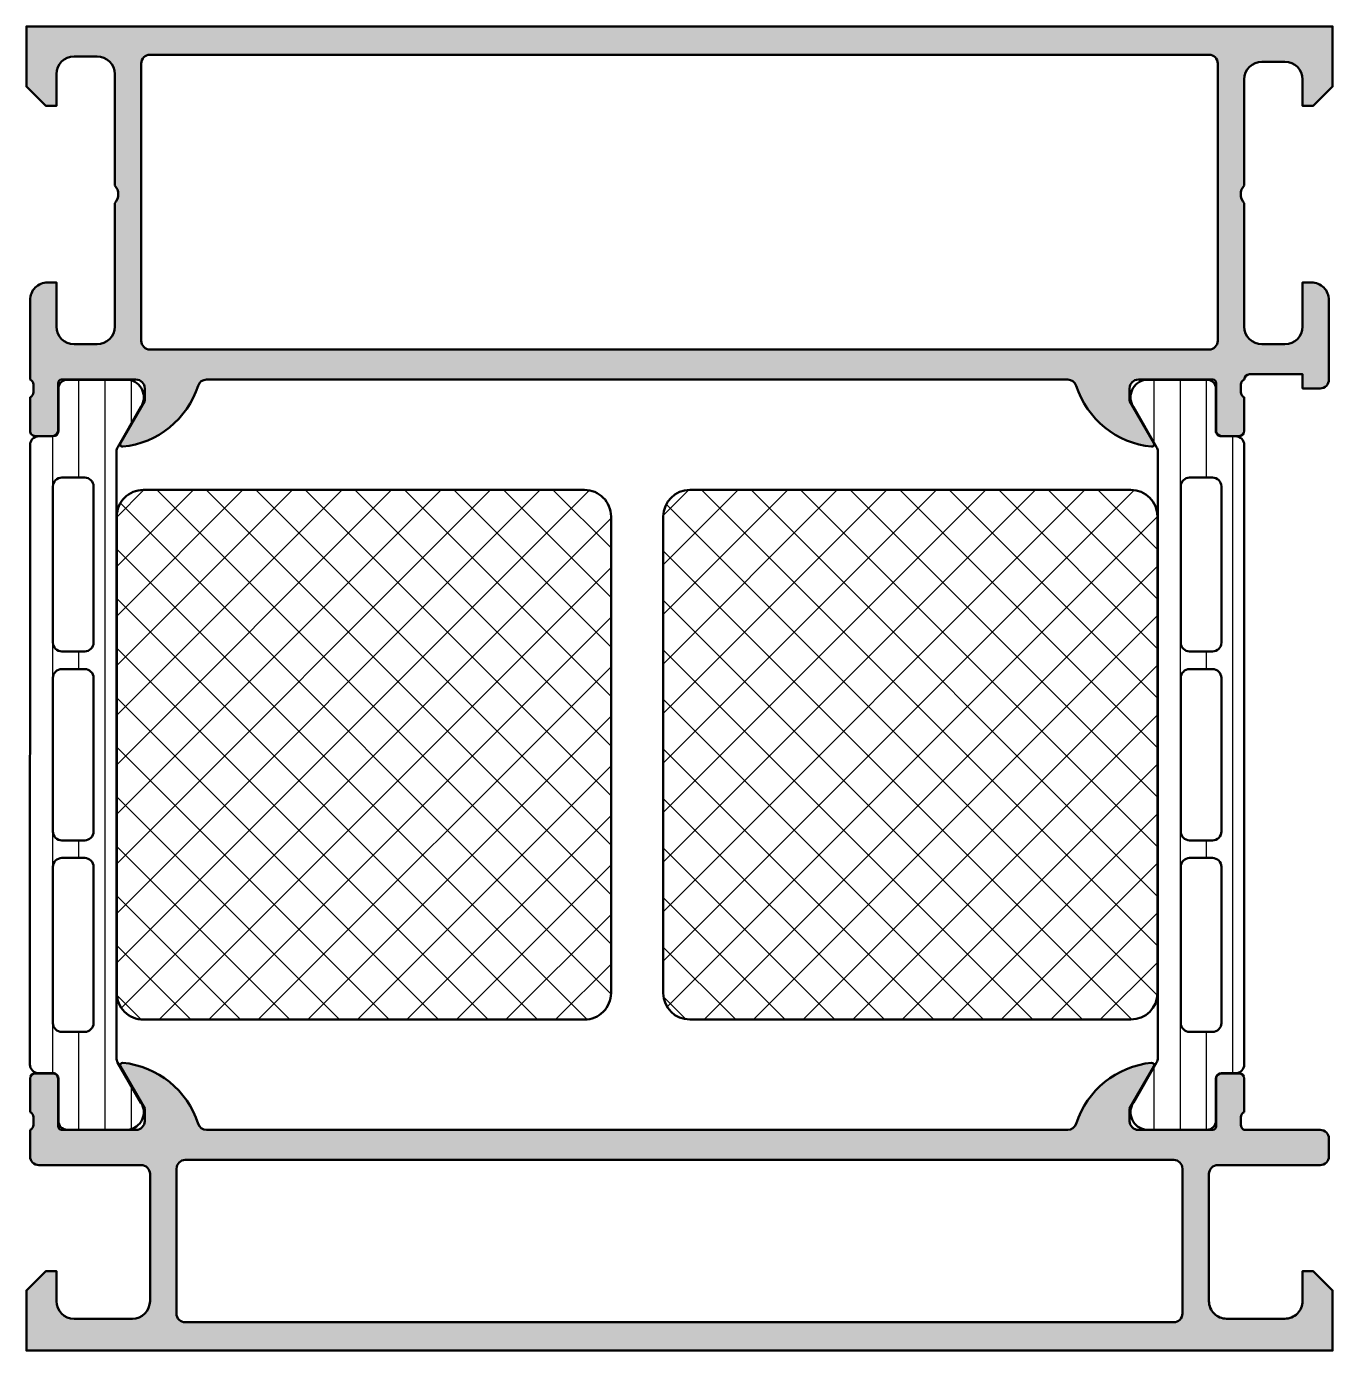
# Model space of a CAD drawing. Extents: x 0 to 74, y 0 to 75.
import ezdxf

# ---------------------------------------------------------------- set-up
doc = ezdxf.new("R2010")
doc.units = 0
for name, color, linetype, lineweight in [('0S-Alu contour', 7, 'Continuous', 50), ('0S-Alu hatch', 252, 'Continuous', 25), ('0S-Plastic contour', 254, 'Continuous', 50), ('0S-Plastic hatch', 253, 'Continuous', 25), ('0S-PT contour', 91, 'Continuous', 50), ('0S-PT hatch', 103, 'Continuous', 25)]:
    doc.layers.add(name, color=color, linetype=linetype, lineweight=lineweight)
pattern_1 = [(135, (0, 0), (-1.403165018917055, -1.403165018917055), []), (225, (0, 0), (1.403165018917055, -1.403165018917055), [])]
pattern_2 = [(90, (0, 0), (-1.4859, 0), [])]

# ---------------------------------------------------------------- blocks, each defined once
blk = doc.blocks.new('345180__383F009A_F366_495A_9FF2_F3662458FC18_')
at = {"layer": '0S-Alu hatch'}
h = blk.add_hatch(color=256, dxfattribs=at)
edge = h.paths.add_edge_path()
edge.add_line((4.999999999999673, 58), (4.999999999999658, 65))
edge.add_arc((4.474999999999653, 65.5), 0.7250000000000041, 316.3971810272967, 403.6028189727033)
edge.add_line((4.999999999999658, 66), (4.999999999999658, 72.3))
edge.add_arc((3.999999999999658, 72.3), 1, 0, 90)
edge.add_line((3.999999999999658, 73.3), (2.699999999999661, 73.3))
edge.add_arc((2.699999999999661, 72.3), 1, 90, 180)
edge.add_line((1.699999999999661, 72.3), (1.699999999999661, 70.5))
edge.add_line((1.699999999999661, 70.5), (1.099999999999653, 70.5))
edge.add_line((1.099999999999653, 70.5), (-3.411e-13, 71.6))
edge.add_line((-3.411e-13, 71.6), (-3.411e-13, 75.00000000000001))
edge.add_line((-3.411e-13, 75.00000000000001), (73.99999999999966, 75.00000000000001))
edge.add_line((73.99999999999966, 75.00000000000001), (73.99999999999966, 71.60000000000001))
edge.add_line((73.99999999999966, 71.60000000000001), (72.89999999999966, 70.50000000000001))
edge.add_line((72.89999999999966, 70.50000000000001), (72.29999999999966, 70.50000000000001))
edge.add_line((72.29999999999966, 70.50000000000001), (72.29999999999966, 72.00000000000001))
edge.add_arc((71.29999999999966, 72.00000000000001), 1, 0, 90)
edge.add_line((71.29999999999966, 73.00000000000003), (69.99999999999966, 73.00000000000003))
edge.add_arc((69.99999999999966, 72.00000000000001), 1, 90, 180)
edge.add_line((68.99999999999966, 72.00000000000001), (68.99999999999966, 66.00000000000001))
edge.add_arc((69.52499999999966, 65.50000000000001), 0.7250000000000041, 136.3971810272967, 223.6028189727033)
edge.add_line((68.99999999999966, 65.00000000000001), (68.99999999999966, 58.00000000000001))
edge.add_arc((69.99999999999966, 58.00000000000001), 1, 180, 270)
edge.add_line((69.99999999999966, 57.00000000000001), (71.29999999999967, 57.00000000000002))
edge.add_arc((71.29999999999967, 58.00000000000002), 1, 270, 360)
edge.add_line((72.29999999999967, 58.00000000000002), (72.29999999999967, 60.50000000000001))
edge.add_line((72.29999999999967, 60.50000000000001), (72.79999999999967, 60.50000000000001))
edge.add_ellipse((72.79999999999968, 59.50000000000002), major_axis=(-0.9999999999999928, 0), ratio=1, start_angle=180, end_angle=270.0000000000008, ccw=False)
edge.add_line((73.79999999999967, 59.50000000000001), (73.79999999999967, 55.00000000000001))
edge.add_ellipse((73.29999999999968, 55), major_axis=(-0.4999999999999858, 0), ratio=1, start_angle=89.9999999999983, end_angle=180, ccw=False)
edge.add_line((73.29999999999967, 54.50000000000001), (72.29999999999967, 54.50000000000001))
edge.add_line((72.29999999999967, 54.50000000000001), (72.29999999999967, 55.30000000000001))
edge.add_line((72.29999999999967, 55.30000000000001), (69.29999999999967, 55.30000000000001))
edge.add_arc((69.29999999999967, 55.00000000000001), 0.2999999999999971, 90, 180)
edge.add_arc((69.09999999999967, 54.71715728752539), 0.3000000000000043, 109.4712206344897, 180)
edge.add_line((68.79999999999966, 54.71715728752539), (68.79999999999967, 54.28284271247463))
edge.add_arc((69.09999999999967, 54.28284271247463), 0.2999999999999971, 180, 250.5287793655073)
edge.add_line((68.99999999999966, 54.00000000000002), (68.99999999999966, 52.10000000000005))
edge.add_ellipse((68.6999999999996, 52.10000000000005), major_axis=(-0.3000000000000398, 0), ratio=1, start_angle=90, end_angle=180, ccw=False)
edge.add_line((68.6999999999996, 51.80000000000001), (67.70999999999971, 51.80000000000001))
edge.add_ellipse((67.70999999999971, 52.10000000000005), major_axis=(-0.3000000000000398, 0), ratio=1, start_angle=0, end_angle=90, ccw=False)
edge.add_line((67.40999999999967, 52.10000000000005), (67.40999999999966, 54.80000000000001))
edge.add_arc((67.20999999999967, 54.80000000000001), 0.2000000000000028, 0, 90)
edge.add_line((67.20999999999967, 55.00000000000001), (62.99999999999966, 55.00000000000001))
edge.add_arc((62.99999999999966, 54.50000000000001), 0.5, 90, 180)
edge.add_line((62.49999999999967, 54.50000000000001), (62.49999999999967, 53.80000000000001))
edge.add_line((62.49999999999967, 53.80000000000001), (63.88149545762202, 51.40717967697246))
edge.add_ellipse((63.76188021535136, 51.3381197846483), major_axis=(-0.1381197846483009, 0), ratio=1, start_angle=84.37742244920759, end_angle=210.0000000000023, ccw=False)
edge.add_ellipse((64.23822324117344, 56.17660886184784), major_axis=(-5.000000000000018, 0), ratio=1, start_angle=17.74841635607038, end_angle=84.37742244920662, ccw=False)
edge.add_arc((58.99999999999966, 54.50000000000001), 0.4999999999999972, 17.74841635606978, 90)
edge.add_line((58.99999999999966, 55.00000000000001), (10.19999999999964, 55.00000000000001))
edge.add_arc((10.19999999999966, 54.50000000000001), 0.5, 90.0000000000016, 162.2515836439314)
edge.add_ellipse((4.961776758825844, 56.17660886184781), major_axis=(-5.00000000000001, 0), ratio=1, start_angle=95.62257755079372, end_angle=162.25158364393, ccw=False)
edge.add_ellipse((5.438119784647958, 51.3381197846483), major_axis=(-0.1381197846482949, 0), ratio=1, start_angle=-30.000000000000284, end_angle=95.62257755079321, ccw=False)
edge.add_line((5.318504542377299, 51.40717967697245), (6.699999999999647, 53.8))
edge.add_line((6.699999999999647, 53.8), (6.699999999999647, 54.50000000000001))
edge.add_arc((6.199999999999647, 54.50000000000001), 0.5, 0, 89.99999999999837)
edge.add_line((6.199999999999661, 55.00000000000001), (1.989999999999668, 55))
edge.add_arc((1.989999999999668, 54.8), 0.2000000000000099, 90, 180)
edge.add_line((1.789999999999658, 54.8), (1.78999999999965, 52.10000000000004))
edge.add_ellipse((1.489999999999624, 52.10000000000004), major_axis=(-0.3000000000000269, 0), ratio=1, start_angle=90.00000000000023, end_angle=180, ccw=False)
edge.add_line((1.489999999999625, 51.80000000000001), (0.4999999999997016, 51.8))
edge.add_ellipse((0.4999999999996958, 52.10000000000004), major_axis=(-0.3000000000000327, 0), ratio=1, start_angle=0, end_angle=90.00000000000108, ccw=False)
edge.add_line((0.1999999999996618, 52.10000000000004), (0.1999999999996618, 54))
edge.add_arc((0.0999999999996675, 54.28284271247462), 0.2999999999999976, 289.4712206344897, 360)
edge.add_line((0.3999999999996651, 54.28284271247462), (0.3999999999996504, 54.71715728752538))
edge.add_arc((0.0999999999996533, 54.71715728752538), 0.2999999999999971, 0, 70.52877936550712)
edge.add_line((0.1999999999996627, 55), (0.1999999999996618, 59.49999999999999))
edge.add_ellipse((1.199999999999659, 59.5), major_axis=(-0.9999999999999978, 0), ratio=1, start_angle=269.9999999999999, end_angle=360, ccw=False)
edge.add_line((1.199999999999661, 60.5), (1.699999999999661, 60.5))
edge.add_line((1.699999999999661, 60.5), (1.699999999999675, 58))
edge.add_arc((2.699999999999675, 58), 1, 180, 270)
edge.add_line((2.699999999999675, 57), (3.999999999999673, 57))
edge.add_arc((3.999999999999673, 58), 1, 270, 360)
edge = h.paths.add_edge_path()
edge.add_line((6.499999999999658, 72.90000000000002), (6.499999999999658, 57.20000000000001))
edge.add_arc((6.999999999999658, 57.2), 0.5, 180, 270)
edge.add_line((6.999999999999658, 56.7), (66.99999999999966, 56.70000000000001))
edge.add_arc((66.99999999999966, 57.20000000000002), 0.5, 270, 360)
edge.add_line((67.49999999999966, 57.20000000000002), (67.49999999999966, 72.9))
edge.add_arc((66.99999999999966, 72.9), 0.5, 0, 90)
edge.add_line((66.99999999999966, 73.4), (6.999999999999658, 73.40000000000002))
edge.add_arc((6.999999999999658, 72.90000000000002), 0.5, 90, 180)
at = {"layer": '0S-Alu contour', "color": 7}
for points in [[(1.699999999999661, 72.3), (1.699999999999661, 70.5), (1.099999999999653, 70.5), (-3.411e-13, 71.6), (-3.411e-13, 75.00000000000001), (73.99999999999966, 75.00000000000001), (73.99999999999966, 71.60000000000001), (72.89999999999966, 70.50000000000001), (72.29999999999966, 70.50000000000001), (72.29999999999966, 72.00000000000001)], [(3.999999999999658, 73.3), (2.699999999999661, 73.3)], [(6.499999999999658, 72.90000000000002), (6.499999999999658, 57.20000000000001)], [(66.99999999999966, 73.4), (6.999999999999658, 73.40000000000002)], [(67.49999999999966, 57.20000000000002), (67.49999999999966, 72.9)], [(71.29999999999966, 73.00000000000003), (69.99999999999966, 73.00000000000003)], [(4.999999999999658, 66), (4.999999999999658, 72.3)], [(68.99999999999966, 72.00000000000001), (68.99999999999966, 66.00000000000001)], [(4.999999999999673, 58), (4.999999999999658, 65)], [(68.99999999999966, 65.00000000000001), (68.99999999999966, 58.00000000000001)], [(1.199999999999661, 60.5), (1.699999999999661, 60.5), (1.699999999999675, 58)], [(72.29999999999967, 58.00000000000002), (72.29999999999967, 60.50000000000001), (72.79999999999967, 60.50000000000001)], [(0.1999999999996627, 55), (0.1999999999996618, 59.49999999999999)], [(73.79999999999967, 59.50000000000001), (73.79999999999967, 55.00000000000001)], [(69.99999999999966, 57.00000000000001), (71.29999999999967, 57.00000000000002)], [(2.699999999999675, 57), (3.999999999999673, 57)], [(6.999999999999658, 56.7), (66.99999999999966, 56.70000000000001)], [(1.789999999999658, 54.8), (1.78999999999965, 52.10000000000004)], [(6.199999999999661, 55.00000000000001), (1.989999999999668, 55)], [(58.99999999999966, 55.00000000000001), (10.19999999999964, 55.00000000000001)], [(67.20999999999967, 55.00000000000001), (62.99999999999966, 55.00000000000001)], [(67.40999999999967, 52.10000000000005), (67.40999999999966, 54.80000000000001)], [(73.29999999999967, 54.50000000000001), (72.29999999999967, 54.50000000000001), (72.29999999999967, 55.30000000000001), (69.29999999999967, 55.30000000000001)], [(0.3999999999996651, 54.28284271247462), (0.3999999999996504, 54.71715728752538)], [(5.318504542377299, 51.40717967697245), (6.699999999999647, 53.8), (6.699999999999647, 54.50000000000001)], [(62.49999999999967, 54.50000000000001), (62.49999999999967, 53.80000000000001), (63.88149545762202, 51.40717967697246)], [(68.79999999999966, 54.71715728752539), (68.79999999999967, 54.28284271247463)], [(68.99999999999966, 54.00000000000002), (68.99999999999966, 52.10000000000005)], [(0.1999999999996618, 52.10000000000004), (0.1999999999996618, 54)], [(1.489999999999625, 51.80000000000001), (0.4999999999997016, 51.8)], [(68.6999999999996, 51.80000000000001), (67.70999999999971, 51.80000000000001)]]:
    blk.add_lwpolyline(points, dxfattribs=at)
for centre, radius, start, end in [((2.699999999999661, 72.3), 1, 90, 180), ((3.999999999999658, 72.3), 1, 0, 90), ((6.999999999999658, 72.90000000000002), 0.5, 90, 180), ((66.99999999999966, 72.9), 0.5, 0, 90), ((69.99999999999966, 72.00000000000001), 1, 90, 180), ((71.29999999999966, 72.00000000000001), 1, 0, 90), ((69.52499999999966, 65.50000000000001), 0.7250000000000041, 136.3971810272967, 223.6028189727033), ((4.474999999999653, 65.5), 0.7250000000000041, 316.3971810272967, 43.60281897270331), ((2.699999999999675, 58), 1, 180, 270), ((3.999999999999673, 58), 1, 270, 0), ((69.99999999999966, 58.00000000000001), 1, 180, 270), ((71.29999999999967, 58.00000000000002), 1, 270, 0), ((6.999999999999658, 57.2), 0.5, 180, 270), ((66.99999999999966, 57.20000000000002), 0.5, 270, 0), ((0.0999999999996533, 54.71715728752538), 0.2999999999999971, 0, 70.52877936550712), ((1.989999999999668, 54.8), 0.2000000000000099, 90, 180), ((6.199999999999647, 54.50000000000001), 0.5, 0, 89.99999999999837), ((10.19999999999966, 54.50000000000001), 0.5, 90.0000000000016, 162.2515836439314), ((58.99999999999966, 54.50000000000001), 0.4999999999999972, 17.74841635606978, 90), ((62.99999999999966, 54.50000000000001), 0.5, 90, 180), ((67.20999999999967, 54.80000000000001), 0.2000000000000028, 0, 90), ((69.09999999999967, 54.71715728752539), 0.3000000000000043, 109.4712206344897, 180), ((69.29999999999967, 55.00000000000001), 0.2999999999999971, 90, 180), ((0.0999999999996675, 54.28284271247462), 0.2999999999999976, 289.4712206344897, 0), ((69.09999999999967, 54.28284271247463), 0.2999999999999971, 180, 250.5287793655073)]:
    blk.add_arc(centre, radius, start, end, dxfattribs=at)
at = {"layer": '0S-Alu contour', "color": 7, "extrusion": (0, 0, -1)}
for centre, radius, start, end in [((-1.199999999999659, 59.5), 0.9999999999999978, 0, 90.00000000000011), ((-72.79999999999968, 59.50000000000002), 0.9999999999999928, 89.9999999999992, 180), ((-73.29999999999968, 55), 0.4999999999999858, 180, 270.0000000000017), ((-4.961776758825844, 56.17660886184781), 5.00000000000001, 197.7484163560701, 264.3774224492063), ((-64.23822324117344, 56.17660886184784), 5.000000000000019, 275.6225775507934, 342.2515836439296), ((-0.4999999999996958, 52.10000000000004), 0.3000000000000327, 269.9999999999989, 0), ((-1.489999999999624, 52.10000000000004), 0.3000000000000269, 180, 269.9999999999998), ((-67.70999999999971, 52.10000000000005), 0.3000000000000398, 270, 0), ((-68.6999999999996, 52.10000000000005), 0.3000000000000398, 180, 270), ((-5.438119784647958, 51.3381197846483), 0.1381197846482949, 264.3774224492068, 30.00000000000028), ((-63.76188021535136, 51.3381197846483), 0.1381197846483009, 149.9999999999977, 275.6225775507925)]:
    blk.add_arc(centre, radius, start, end, dxfattribs=at)
blk = doc.blocks.new('490280__D83541B9_C58C_4726_860C_D7AF91C812DA_')
at = {"layer": '0S-Alu hatch'}
h = blk.add_hatch(color=256, dxfattribs=at)
edge = h.paths.add_edge_path()
edge.add_line((73.79999999999998, 11), (73.79999999999998, 12))
edge.add_arc((73.3, 12), 0.5, 0, 90)
edge.add_line((73.3, 12.5), (69, 12.49999999999999))
edge.add_ellipse((69.09999999999998, 12.78284271247462), major_axis=(-0.2999999999999996, 0), ratio=1, start_angle=0, end_angle=70.52877936551329, ccw=False)
edge.add_line((68.79999999999998, 12.78284271247463), (68.79999999999998, 13.21715728752538))
edge.add_ellipse((69.09999999999995, 13.21715728752541), major_axis=(-0.2999999999999545, 0), ratio=1, start_angle=289.4712206344868, end_angle=360, ccw=False)
edge.add_line((68.99999999999999, 13.5), (68.99999999999999, 15.39999999999996))
edge.add_arc((68.69999999999995, 15.39999999999996), 0.3000000000000398, 0, 89.99999999999729)
edge.add_line((68.69999999999996, 15.7), (67.71000000000002, 15.7))
edge.add_arc((67.71000000000002, 15.39999999999996), 0.3000000000000256, 90, 180)
edge.add_line((67.41, 15.39999999999996), (67.41, 12.7))
edge.add_ellipse((67.21, 12.69999999999999), major_axis=(-0.1999999999999886, 0), ratio=1, start_angle=90, end_angle=180, ccw=False)
edge.add_line((67.21, 12.5), (63, 12.5))
edge.add_ellipse((62.99999999999999, 13), major_axis=(-0.4999999999999965, 0), ratio=1, start_angle=0, end_angle=90.0000000000008, ccw=False)
edge.add_line((62.5, 13), (62.5, 13.7))
edge.add_line((62.5, 13.7), (63.88149545762235, 16.09282032302755))
edge.add_arc((63.7618802153517, 16.1618802153517), 0.138119784648293, 329.9999999999976, 455.6225775507956)
edge.add_arc((64.23822324117381, 11.3233911381522), 4.999999999999999, 95.6225775507937, 162.25158364393)
edge.add_ellipse((58.99999999999999, 13.00000000000001), major_axis=(-0.5000000000000161, 0), ratio=1, start_angle=90.0000000000008, end_angle=162.2515836439291, ccw=False)
edge.add_line((59, 12.5), (10.19999999999999, 12.50000000000001))
edge.add_ellipse((10.2, 13), major_axis=(-0.4999999999999983, 0), ratio=1, start_angle=17.748416356070607, end_angle=89.99999999999977, ccw=False)
edge.add_arc((4.961776758826196, 11.32339113815219), 4.999999999999999, 17.74841635607012, 84.37742244920649)
edge.add_arc((5.438119784648295, 16.1618802153517), 0.1381197846482984, 84.37742244920679, 210.0000000000012)
edge.add_line((5.318504542377634, 16.09282032302755), (6.699999999999994, 13.7))
edge.add_line((6.699999999999994, 13.7), (6.699999999999994, 13))
edge.add_ellipse((6.199999999999992, 13), major_axis=(-0.5000000000000027, 0), ratio=1, start_angle=90.00000000000023, end_angle=180, ccw=False)
edge.add_line((6.199999999999993, 12.5), (1.99, 12.5))
edge.add_ellipse((1.989999999999999, 12.7), major_axis=(-0.1999999999999993, 0), ratio=1, start_angle=0, end_angle=90.00000000000023, ccw=False)
edge.add_line((1.79, 12.7), (1.789999999999998, 15.39999999999996))
edge.add_arc((1.489999999999958, 15.39999999999996), 0.3000000000000398, 0, 90.00000000000006)
edge.add_line((1.489999999999958, 15.7), (0.5000000000000382, 15.7))
edge.add_arc((0.5000000000000391, 15.39999999999996), 0.3000000000000398, 90.00000000000018, 180)
edge.add_line((0.1999999999999993, 15.39999999999996), (0.1999999999999992, 13.5))
edge.add_ellipse((0.1000000000000031, 13.21715728752538), major_axis=(-0.2999999999999964, 0), ratio=1, start_angle=180, end_angle=250.5287793655099, ccw=False)
edge.add_line((0.3999999999999996, 13.21715728752538), (0.3999999999999988, 12.78284271247462))
edge.add_ellipse((0.1000000000000033, 12.78284271247461), major_axis=(-0.2999999999999954, 0), ratio=1, start_angle=109.47122063449041, end_angle=180, ccw=False)
edge.add_line((0.2000000000000002, 12.5), (0.2, 11))
edge.add_arc((0.7000000000000004, 11), 0.5, 180, 270)
edge.add_line((0.7000000000000002, 10.5), (6.500000000000001, 10.5))
edge.add_ellipse((6.5, 10), major_axis=(-0.5, 0), ratio=1, start_angle=180, end_angle=269.99999999999983, ccw=False)
edge.add_line((7, 10), (7.000000000000001, 2.800000000000001))
edge.add_ellipse((6.000000000000001, 2.800000000000001), major_axis=(-1, 0), ratio=1, start_angle=90, end_angle=180, ccw=False)
edge.add_line((6.000000000000001, 1.800000000000001), (2.7, 1.800000000000001))
edge.add_ellipse((2.700000000000001, 2.800000000000002), major_axis=(-1, 0), ratio=1, start_angle=0, end_angle=90, ccw=False)
edge.add_line((1.7, 2.800000000000001), (1.7, 4.5))
edge.add_line((1.7, 4.5), (1.1, 4.5))
edge.add_line((1.1, 4.5), (0, 3.4))
edge.add_line((0, 3.4), (0, 0))
edge.add_line((0, 0), (74, 2.8e-15))
edge.add_line((74, 2.8e-15), (74, 3.400000000000003))
edge.add_line((74, 3.400000000000003), (72.9, 4.500000000000003))
edge.add_line((72.9, 4.500000000000003), (72.30000000000001, 4.500000000000003))
edge.add_line((72.30000000000001, 4.500000000000003), (72.3, 2.800000000000003))
edge.add_ellipse((71.30000000000001, 2.799999999999994), major_axis=(-0.9999999999999857, 0), ratio=1, start_angle=89.9999999999992, end_angle=180, ccw=False)
edge.add_line((71.29999999999998, 1.800000000000003), (68, 1.800000000000006))
edge.add_ellipse((67.99999999999999, 2.799999999999993), major_axis=(-0.9999999999999875, 0), ratio=1, start_angle=0, end_angle=90.0000000000008, ccw=False)
edge.add_line((67, 2.800000000000004), (67, 10))
edge.add_ellipse((67.5, 10), major_axis=(-0.5, 0), ratio=1, start_angle=270, end_angle=360, ccw=False)
edge.add_line((67.5, 10.5), (73.3, 10.5))
edge.add_arc((73.3, 11), 0.5, 270, 360)
edge = h.paths.add_edge_path()
edge.add_line((9, 10.8), (65, 10.8))
edge.add_ellipse((65, 10.3), major_axis=(-0.5, 0), ratio=1, start_angle=180, end_angle=270, ccw=False)
edge.add_line((65.5, 10.3), (65.5, 2.100000000000004))
edge.add_ellipse((65, 2.100000000000005), major_axis=(-0.4999999999999999, 0), ratio=1, start_angle=90, end_angle=180, ccw=False)
edge.add_line((65, 1.600000000000006), (9, 1.599999999999999))
edge.add_ellipse((9, 2.099999999999999), major_axis=(-0.5, 0), ratio=1, start_angle=0, end_angle=90.00000000000023, ccw=False)
edge.add_line((8.5, 2.099999999999999), (8.500000000000004, 10.3))
edge.add_ellipse((9.000000000000004, 10.3), major_axis=(-0.5, 0), ratio=1, start_angle=270.0000000000004, end_angle=360, ccw=False)
at = {"layer": '0S-Alu contour', "color": 7}
for points in [[(5.318504542377634, 16.09282032302755), (6.699999999999994, 13.7), (6.699999999999994, 13)], [(62.5, 13), (62.5, 13.7), (63.88149545762235, 16.09282032302755)], [(0.1999999999999993, 15.39999999999996), (0.1999999999999992, 13.5)], [(1.489999999999958, 15.7), (0.5000000000000382, 15.7)], [(1.79, 12.7), (1.789999999999998, 15.39999999999996)], [(67.41, 15.39999999999996), (67.41, 12.7)], [(68.69999999999996, 15.7), (67.71000000000002, 15.7)], [(68.99999999999999, 13.5), (68.99999999999999, 15.39999999999996)], [(0.3999999999999996, 13.21715728752538), (0.3999999999999988, 12.78284271247462)], [(68.79999999999998, 12.78284271247463), (68.79999999999998, 13.21715728752538)], [(0.2000000000000002, 12.5), (0.2, 11)], [(6.199999999999993, 12.5), (1.99, 12.5)], [(59, 12.5), (10.19999999999999, 12.50000000000001)], [(67.21, 12.5), (63, 12.5)], [(73.3, 12.5), (69, 12.49999999999999)], [(73.79999999999998, 11), (73.79999999999998, 12)], [(9, 10.8), (65, 10.8)], [(0.7000000000000002, 10.5), (6.500000000000001, 10.5)], [(7, 10), (7.000000000000001, 2.800000000000001)], [(8.5, 2.099999999999999), (8.500000000000004, 10.3)], [(65.5, 10.3), (65.5, 2.100000000000005)], [(67, 2.800000000000004), (67, 10)], [(67.5, 10.5), (73.3, 10.5)], [(1.7, 2.800000000000001), (1.7, 4.5), (1.1, 4.5), (0, 3.4), (0, 0), (74, 2.8e-15), (74, 3.400000000000003), (72.9, 4.500000000000003), (72.30000000000001, 4.500000000000003), (72.3, 2.800000000000003)], [(6.000000000000001, 1.800000000000001), (2.7, 1.800000000000001)], [(65, 1.600000000000006), (9.000000000000002, 1.599999999999999)], [(71.29999999999998, 1.800000000000003), (68, 1.800000000000006)]]:
    blk.add_lwpolyline(points, dxfattribs=at)
for centre, radius, start, end in [((5.438119784648295, 16.1618802153517), 0.1381197846482984, 84.37742244920679, 210.0000000000012), ((4.961776758826196, 11.32339113815219), 4.999999999999999, 17.74841635607012, 84.37742244920649), ((64.23822324117381, 11.3233911381522), 4.999999999999999, 95.6225775507937, 162.25158364393), ((63.7618802153517, 16.1618802153517), 0.138119784648293, 329.9999999999976, 95.62257755079555), ((0.5000000000000391, 15.39999999999996), 0.3000000000000398, 90.00000000000018, 180), ((1.489999999999958, 15.39999999999996), 0.3000000000000398, 0, 90.00000000000006), ((67.71000000000002, 15.39999999999996), 0.3000000000000256, 90, 180), ((68.69999999999995, 15.39999999999996), 0.3000000000000398, 0, 89.99999999999729), ((73.3, 12), 0.5, 0, 90), ((0.7000000000000004, 11), 0.5, 180, 270), ((73.3, 11), 0.5, 270, 0)]:
    blk.add_arc(centre, radius, start, end, dxfattribs=at)
at = {"layer": '0S-Alu contour', "color": 7, "extrusion": (0, 0, -1)}
for centre, radius, start, end in [((-0.1000000000000031, 13.21715728752538), 0.2999999999999965, 109.4712206344901, 180), ((-0.1000000000000033, 12.78284271247461), 0.2999999999999955, 180, 250.5287793655096), ((-6.199999999999992, 13), 0.5000000000000027, 180, 269.9999999999998), ((-10.2, 13), 0.4999999999999983, 270.0000000000002, 342.2515836439294), ((-58.99999999999999, 13.00000000000001), 0.5000000000000161, 197.748416356071, 269.9999999999992), ((-62.99999999999999, 13), 0.4999999999999965, 269.9999999999992, 0), ((-69.09999999999995, 13.21715728752541), 0.2999999999999545, 0, 70.52877936551316), ((-69.09999999999998, 12.78284271247462), 0.2999999999999996, 289.4712206344867, 0), ((-1.989999999999999, 12.7), 0.1999999999999993, 269.9999999999998, 0), ((-67.21, 12.69999999999999), 0.1999999999999886, 180, 270), ((-9.000000000000004, 10.3), 0.5, 0, 89.99999999999959), ((-65, 10.3), 0.5, 90, 180), ((-6.5, 10), 0.5, 90.00000000000018, 180), ((-67.5, 10), 0.5, 0, 90), ((-2.700000000000001, 2.800000000000002), 1, 270, 0), ((-6.000000000000001, 2.800000000000001), 1, 180, 270), ((-67.99999999999999, 2.799999999999993), 0.9999999999999875, 269.9999999999992, 0), ((-71.30000000000001, 2.799999999999994), 0.9999999999999857, 180, 270.0000000000008), ((-9, 2.099999999999999), 0.5, 269.9999999999998, 0), ((-65, 2.100000000000005), 0.4999999999999999, 180, 270)]:
    blk.add_arc(centre, radius, start, end, dxfattribs=at)
blk = doc.blocks.new('486760__9A246EC1_0665_4FCC_A9E0_B11C386211E1_')
at = {"layer": '0S-PT hatch'}
h = blk.add_hatch(dxfattribs=at)
h.set_pattern_fill('ANSI37', color=256, scale=0.625, angle=90, style=0)
h.set_pattern_definition(pattern_1)
edge = h.paths.add_edge_path()
edge.add_arc((31.61946815248184, 47.24877481172248), 1.499999999999996, 0, 90.0000000000004)
edge.add_line((31.61946815248183, 48.74877481172248), (6.619468152481832, 48.74877481172244))
edge.add_arc((6.619468152481831, 47.24877481172245), 1.499999999999992, 89.99999999999999, 180)
edge.add_line((5.119468152481834, 47.24877481172245), (5.119468152481863, 20.24877481172245))
edge.add_arc((6.61946815248186, 20.24877481172245), 1.499999999999997, 180, 270.0000000000002)
edge.add_line((6.619468152481865, 18.74877481172245), (31.61946815248187, 18.74877481172248))
edge.add_arc((31.61946815248187, 20.24877481172247), 1.499999999999996, 269.9999999999997, 360)
edge.add_line((33.11946815248187, 20.24877481172248), (33.11946815248184, 47.24877481172248))
at = {"layer": '0S-PT contour', "color": 7}
for points in [[(31.61946815248183, 48.74877481172248), (6.619468152481832, 48.74877481172244)], [(5.119468152481834, 47.24877481172245), (5.119468152481863, 20.24877481172245)], [(33.11946815248187, 20.24877481172248), (33.11946815248184, 47.24877481172248)], [(6.619468152481865, 18.74877481172245), (31.61946815248187, 18.74877481172248)]]:
    blk.add_lwpolyline(points, dxfattribs=at)
for centre, radius, start, end in [((6.619468152481831, 47.24877481172245), 1.499999999999992, 89.99999999999999, 180), ((31.61946815248184, 47.24877481172248), 1.499999999999996, 0, 90.0000000000004), ((6.61946815248186, 20.24877481172245), 1.499999999999997, 180, 270.0000000000002), ((31.61946815248187, 20.24877481172247), 1.499999999999996, 269.9999999999997, 0)]:
    blk.add_arc(centre, radius, start, end, dxfattribs=at)
blk = doc.blocks.new('486760__17C60263_8BC9_4C22_A3FF_D69BEDC7EAA7_')
at = {"layer": '0S-PT hatch'}
h = blk.add_hatch(dxfattribs=at)
h.set_pattern_fill('ANSI37', color=256, scale=0.625, angle=90, style=0)
h.set_pattern_definition(pattern_1)
edge = h.paths.add_edge_path()
edge.add_line((37.58053184751815, 48.74873146047569), (62.58053184751815, 48.74873146047569))
edge.add_ellipse((62.58053184751815, 47.2487314604757), major_axis=(-1.5, 0), ratio=1, start_angle=180, end_angle=270, ccw=False)
edge.add_line((64.08053184751815, 47.2487314604757), (64.08053184751815, 20.24873146047569))
edge.add_ellipse((62.58053184751815, 20.24873146047569), major_axis=(-1.5, 0), ratio=1, start_angle=90, end_angle=180, ccw=False)
edge.add_line((62.58053184751815, 18.74873146047569), (37.58053184751815, 18.74873146047569))
edge.add_ellipse((37.58053184751815, 20.24873146047569), major_axis=(-1.5, 0), ratio=1, start_angle=0, end_angle=90, ccw=False)
edge.add_line((36.08053184751815, 20.24873146047569), (36.08053184751815, 47.2487314604757))
edge.add_ellipse((37.58053184751815, 47.2487314604757), major_axis=(-1.5, 0), ratio=1, start_angle=270, end_angle=360, ccw=False)
at = {"layer": '0S-PT contour', "color": 7}
for points in [[(37.58053184751815, 48.74873146047569), (62.58053184751815, 48.74873146047569)], [(36.08053184751815, 20.24873146047569), (36.08053184751815, 47.2487314604757)], [(64.08053184751815, 47.2487314604757), (64.08053184751815, 20.24873146047569)], [(62.58053184751815, 18.74873146047569), (37.58053184751815, 18.74873146047569)]]:
    blk.add_lwpolyline(points, dxfattribs=at)
at = {"layer": '0S-PT contour', "color": 7, "extrusion": (0, 0, -1)}
for centre, start, end in [((-37.58053184751815, 47.2487314604757), 0, 90), ((-62.58053184751815, 47.2487314604757), 90, 180), ((-37.58053184751815, 20.24873146047569), 270, 0), ((-62.58053184751815, 20.24873146047569), 180, 270)]:
    blk.add_arc(centre, 1.5, start, end, dxfattribs=at)
blk = doc.blocks.new('284020__77477A7A_E417_4764_94C4_5D6773844E0C___93423E14_05A5_42C0_AD0A_680EF2D604CE_')
at = {"layer": '0S-Plastic hatch'}
h = blk.add_hatch(dxfattribs=at)
h.set_pattern_fill('ANSI31', color=256, scale=0.4680000000000001, angle=45, style=0)
h.set_pattern_definition(pattern_2)
edge = h.paths.add_edge_path()
edge.add_ellipse((68.50111536862897, 51.28982144280572), major_axis=(-0.4999973210979623, 0), ratio=1, start_angle=179.9976177199983, end_angle=269.9982316841407, ccw=False)
edge.add_line((69.00111268929474, 51.28980065360224), (69, 16.20730730191904))
edge.add_ellipse((68.50000267914015, 16.20732273330333), major_axis=(-0.4999973210979765, 0), ratio=1, start_angle=89.99761772008799, end_angle=179.998231684107, ccw=False)
edge.add_line((68.49998188993746, 15.70732541263755), (67.68965055712253, 15.70735403905574))
edge.add_arc((67.68963969088821, 15.40735403925254), 0.2999999999999934, 89.99792470211386, 179.9979247021014)
edge.add_line((67.38963969108502, 15.40736490548692), (67.38988471166584, 13.00736651210138))
edge.add_ellipse((66.8898887344596, 13.00738198272113), major_axis=(-0.4999959774455817, 0), ratio=1, start_angle=89.9976222209279, end_angle=179.9982271832753, ccw=False)
edge.add_line((66.88986798458971, 12.50738600570611), (63.41332648878386, 12.5075126531702))
edge.add_ellipse((63.55567298966565, 13.4973255726409), major_axis=(-0.9999960709244804, 0), ratio=1, start_angle=-32.72909139772662, end_angle=81.81631665021428, ccw=False)
edge.add_line((62.7144399234454, 14.03799096839143), (64.0329923529018, 16.3216000576408))
edge.add_arc((63.59998869164972, 16.5716157158352), 0.5000000000000807, 329.9979281027706, 359.9978647972849)
edge.add_line((64.09998869130261, 16.57159708267641), (64.10107500373368, 50.92586583827539))
edge.add_arc((63.60107500404273, 50.92588342589714), 0.500000000000274, 359.9979846069515, 389.9979213014564)
edge.add_line((64.03409677568365, 51.17586771597401), (62.71570977789661, 53.45957231722909))
edge.add_ellipse((63.5569820085554, 54.00017677132357), major_axis=(-0.999996070924482, 0), ratio=1, start_angle=-81.82046724598689, end_angle=32.72494080195338, ccw=False)
edge.add_line((63.41470721164118, 54.98999999999999), (66.89124870744703, 54.9898733525359))
edge.add_ellipse((66.89123323682728, 54.48987737532967), major_axis=(-0.4999959774455675, 0), ratio=1, start_angle=179.9976222209286, end_angle=269.99822718330006, ccw=False)
edge.add_line((67.39122921384228, 54.48985662545978), (67.39081033362947, 52.08985825612128))
edge.add_arc((67.69081033343272, 52.089847389887), 0.3000000000000396, 179.9979247021014, 269.9979247021084)
edge.add_line((67.69079946719837, 51.78984739008376), (68.50113080001327, 51.78981876366555))
edge = h.paths.add_edge_path()
edge.add_line((67.20053472658671, 27.89873465383901), (65.90054062027397, 27.89873465383902))
edge.add_arc((65.90053698091725, 27.39873829319576), 0.4999963606565109, 89.99958295740409, 180.0004170428646)
edge.add_line((65.40054062027399, 27.398734653839), (65.40054062027399, 18.54874075735714))
edge.add_arc((65.90053698091737, 18.54873711799807), 0.499996360656621, 179.9995829571354, 270.0004170425845)
edge.add_line((65.90054062027399, 18.0487407573547), (67.20053472654189, 18.04874075735471))
edge.add_arc((67.20055129933871, 18.54874075916766), 0.5000000020876172, 269.9981008973821, 360)
edge.add_line((67.70055130142633, 18.54874075734954), (67.70055130142633, 27.39873465195636))
edge.add_arc((67.20055129926902, 27.39873465195636), 0.5000000021573042, 0, 90.00189908949562)
edge = h.paths.add_edge_path()
edge.add_arc((67.200566560205, 48.94874991192963), 0.4999847412109304, 0, 90)
edge.add_line((67.200566560205, 49.44873465314056), (65.90055587905266, 49.44873465314056))
edge.add_arc((65.90055587905265, 48.94871939435151), 0.5000152587890483, 89.99999999999837, 180)
edge.add_line((65.4005406202636, 48.94871939435151), (65.4005406202636, 40.09874075665623))
edge.add_arc((65.90053698090692, 40.09873711729956), 0.4999963606565677, 179.9995829571354, 270.0004170425911)
edge.add_line((65.9005406202636, 39.59874075665624), (67.20053472653152, 39.59874075665624))
edge.add_arc((67.20055129932831, 40.0987407584692), 0.5000000020876172, 269.9981008973854, 360)
edge.add_line((67.70055130141591, 40.0987407584692), (67.70055130141594, 48.94874991192963))
edge = h.paths.add_edge_path()
edge.add_arc((67.20055130141594, 38.09874075665624), 0.5, 0, 90)
edge.add_line((67.20055130141594, 38.59874075665624), (65.90054062026358, 38.59874075665624))
edge.add_arc((65.90054062026358, 38.09874075665625), 0.4999999999999858, 90, 180)
edge.add_line((65.4005406202636, 38.09874075665625), (65.4005406202636, 29.39873465313537))
edge.add_arc((65.90054062026361, 29.39873465314057), 0.5000000000000142, 180, 269.999999998808)
edge.add_line((65.90054062025321, 28.89873465314056), (67.20055130140554, 28.89873465314056))
edge.add_arc((67.20055130141596, 29.39873465314056), 0.5, 269.9999999988063, 360)
edge.add_line((67.70055130141596, 29.39873465314056), (67.70055130141594, 38.09874075665624))
at = {"layer": '0S-Alu contour', "color": 7}
for points in [[(65.4005406202636, 48.94871939435151), (65.4005406202636, 40.09874075665623)], [(67.200566560205, 49.44873465314056), (65.90055587905266, 49.44873465314056)], [(67.70055130141591, 40.0987407584692), (67.70055130141594, 48.94874991192963)], [(65.9005406202636, 39.59874075665624), (67.20053472653152, 39.59874075665624)], [(67.20055130141594, 38.59874075665624), (65.90054062026358, 38.59874075665624)], [(65.4005406202636, 38.09874075665625), (65.4005406202636, 29.39873465313537)], [(67.70055130141596, 29.39873465314056), (67.70055130141594, 38.09874075665624)], [(65.90054062025321, 28.89873465314056), (67.20055130140554, 28.89873465314056)], [(67.20053472658671, 27.89873465383901), (65.90054062027397, 27.89873465383902)], [(65.40054062027399, 27.398734653839), (65.40054062027399, 18.54874075735714)], [(67.70055130142633, 18.54874075734954), (67.70055130142633, 27.39873465195636)], [(65.90054062027399, 18.0487407573547), (67.20053472654189, 18.04874075735471)]]:
    blk.add_lwpolyline(points, dxfattribs=at)
for centre, radius, start, end in [((65.90055587905265, 48.94871939435151), 0.5000152587890483, 89.99999999999837, 180), ((67.200566560205, 48.94874991192963), 0.4999847412109304, 0, 90), ((65.90053698090692, 40.09873711729956), 0.4999963606565677, 179.9995829571354, 270.0004170425911), ((67.20055129932831, 40.0987407584692), 0.5000000020876172, 269.9981008973854, 0), ((65.90054062026358, 38.09874075665625), 0.4999999999999858, 90, 180), ((67.20055130141594, 38.09874075665624), 0.5, 0, 90), ((65.90054062026361, 29.39873465314057), 0.5000000000000142, 180, 269.999999998808), ((67.20055130141596, 29.39873465314056), 0.5, 269.9999999988063, 0), ((65.90053698091725, 27.39873829319576), 0.4999963606565109, 89.99958295740409, 180.0004170428646), ((67.20055129926902, 27.39873465195636), 0.5000000021573042, 0, 90.00189908949562), ((65.90053698091737, 18.54873711799807), 0.499996360656621, 179.9995829571354, 270.0004170425845), ((67.20055129933871, 18.54874075916766), 0.5000000020876172, 269.9981008973821, 0)]:
    blk.add_arc(centre, radius, start, end, dxfattribs=at)
at = {"layer": '0S-Plastic contour', "color": 7}
for points in [[(63.41470721164118, 54.98999999999999), (66.89124870744703, 54.9898733525359)], [(67.39122921384228, 54.48985662545978), (67.39081033362947, 52.08985825612128)], [(64.03409677568365, 51.17586771597401), (62.71570977789661, 53.45957231722909)], [(67.69079946719837, 51.78984739008376), (68.50113080001327, 51.78981876366555)], [(69.00111268929474, 51.28980065360224), (69, 16.20730730191904)], [(64.09998869130261, 16.57159708267641), (64.10107500373368, 50.92586583827539)], [(62.7144399234454, 14.03799096839143), (64.0329923529018, 16.3216000576408)], [(67.38963969108502, 15.40736490548692), (67.38988471166584, 13.00736651210138)], [(68.49998188993746, 15.70732541263755), (67.68965055712253, 15.70735403905574)], [(66.88986798458971, 12.50738600570611), (63.41332648878386, 12.5075126531702)]]:
    blk.add_lwpolyline(points, dxfattribs=at)
at = {"layer": '0S-Plastic contour', "color": 7, "extrusion": (0, 0, -1)}
for centre, radius, start, end in [((-63.5569820085554, 54.00017677132357), 0.999996070924482, 327.2750591980466, 81.8204672459869), ((-66.89123323682728, 54.48987737532967), 0.4999959774455675, 90.00177281669993, 180.0023777790715), ((-68.50111536862897, 51.28982144280572), 0.4999973210979623, 90.00176831585927, 180.0023822800018), ((-68.50000267914015, 16.20732273330333), 0.4999973210979765, 180.001768315893, 270.002382279912), ((-63.55567298966565, 13.4973255726409), 0.9999960709244804, 278.1836833497857, 32.72909139772663), ((-66.8898887344596, 13.00738198272113), 0.4999959774455817, 180.0017728167248, 270.0023777790721)]:
    blk.add_arc(centre, radius, start, end, dxfattribs=at)
at = {"layer": '0S-Plastic contour', "color": 7}
for centre, radius, start, end in [((67.69081033343272, 52.089847389887), 0.3000000000000396, 179.9979247021014, 269.9979247021084), ((63.60107500404273, 50.92588342589714), 0.500000000000274, 359.9979846069515, 29.99792130145639), ((63.59998869164972, 16.5716157158352), 0.5000000000000807, 329.9979281027706, 359.9978647972849), ((67.68963969088821, 15.40735403925254), 0.2999999999999934, 89.99792470211386, 179.9979247021014)]:
    blk.add_arc(centre, radius, start, end, dxfattribs=at)
blk = doc.blocks.new('284020__863F0655_AB97_4F8D_8887_3488A9736204___6884FC1F_42DA_4D63_AB95_3F510317E9E6_')
at = {"layer": '0S-Plastic hatch'}
h = blk.add_hatch(dxfattribs=at)
h.set_pattern_fill('ANSI31', color=256, scale=0.4680000000000001, angle=45, style=0)
h.set_pattern_definition(pattern_2)
edge = h.paths.add_edge_path()
edge.add_ellipse((0.6999973208598443, 51.2901835388948), major_axis=(-0.4999973210979823, 0), ratio=1, start_angle=269.9976177200887, end_angle=359.9982316841069, ccw=False)
edge.add_line((0.7000181100625311, 51.79018085956059), (1.510349442877439, 51.79015223314239))
edge.add_arc((1.510360309111753, 52.0901522329456), 0.299999999999997, 269.997924702115, 359.9979247021015)
edge.add_line((1.81036030891496, 52.09014136671122), (1.810115288334138, 54.49013976009676))
edge.add_ellipse((2.310111265540375, 54.490124289477), major_axis=(-0.4999959774455781, 0), ratio=1, start_angle=269.99762222092806, end_angle=359.9982271832751, ccw=False)
edge.add_line((2.310132015410277, 54.99012026649202), (5.786673511216118, 54.98999361902794))
edge.add_ellipse((5.644327010334344, 54.00018069955724), major_axis=(-0.99999607092448, 0), ratio=1, start_angle=147.2709086022735, end_angle=261.8163166502145, ccw=False)
edge.add_line((6.485560076554593, 53.45951530380671), (5.16700764709819, 51.17590621455733))
edge.add_arc((5.600011308350225, 50.92589055636294), 0.500000000000043, 149.9979281027695, 179.9978647972848)
edge.add_line((5.100011308697378, 50.92590918952172), (5.098924996266327, 16.57164043392274))
edge.add_arc((5.59892499595703, 16.57162284630092), 0.5000000000000279, 179.9979846069515, 209.9979213014619)
edge.add_line((5.165903224316353, 16.32163855622413), (6.484290222103398, 14.03793395496905))
edge.add_ellipse((5.64301799144461, 13.49732950087456), major_axis=(-0.9999960709244817, 0), ratio=1, start_angle=98.17953275401322, end_angle=212.7249408019537, ccw=False)
edge.add_line((5.785292788358827, 12.50750627219814), (2.308751292552982, 12.50763291966223))
edge.add_ellipse((2.308766763172739, 13.00762889686846), major_axis=(-0.4999959774455675, 0), ratio=1, start_angle=-0.0023777790715939773, end_angle=89.99822718330012, ccw=False)
edge.add_line((1.808770786157733, 13.00764964673836), (1.809189666370529, 15.40764801607685))
edge.add_arc((1.509189666567324, 15.40765888231117), 0.2999999999999972, 359.9979247021015, 449.9979247021145)
edge.add_line((1.50920053280164, 15.70765888211438), (0.6988691999867359, 15.70768750853259))
edge.add_ellipse((0.6988846313710391, 16.20768482939242), major_axis=(-0.4999973210979623, 0), ratio=1, start_angle=-0.0023822800018251655, end_angle=89.9982316841402, ccw=False)
edge.add_line((0.1988873107052702, 16.2077056185959), (0.1999999999999909, 51.29019897027939))
edge = h.paths.add_edge_path()
edge.add_line((3.299459379726009, 49.44876551484345), (1.999465273458106, 49.44876551484344))
edge.add_arc((1.999448700661285, 48.94876551303047), 0.5000000020876209, 89.9981008973825, 180)
edge.add_line((1.499448698573665, 48.94876551484859), (1.499448698573669, 40.09877162024178))
edge.add_arc((1.999448700730976, 40.09877162024178), 0.5000000021573078, 180, 270.0018990894957)
edge.add_line((1.99946527341329, 39.59877161835913), (3.299459379726028, 39.59877161835912))
edge.add_arc((3.299463019082748, 40.09876797900238), 0.4999963606565091, 269.9995829574041, 360.0004170428646)
edge.add_line((3.799459379726014, 40.09877161835914), (3.799459379726012, 48.948765514841))
edge.add_arc((3.299463019082633, 48.94876915420006), 0.4999963606566246, 359.9995829571354, 450.0004170425849)
edge = h.paths.add_edge_path()
edge.add_arc((3.299463019093086, 27.39876915489857), 0.4999963606565677, 359.9995829571354, 450.000417042591)
edge.add_line((3.299459379736409, 27.8987655155419), (1.999465273468492, 27.8987655155419))
edge.add_arc((1.999448700671687, 27.39876551372893), 0.5000000020876217, 89.99810089738433, 180)
edge.add_line((1.499448698584066, 27.39876551372893), (1.49944869858407, 18.5487563602737))
edge.add_arc((1.999433439795001, 18.5487563602685), 0.4999847412109304, 180, 270.0000000000008)
edge.add_line((1.999433439795008, 18.04877161905757), (3.299444120947352, 18.04877161905757))
edge.add_arc((3.299444120947359, 18.54878687784663), 0.5000152587890554, 269.9999999999993, 360)
edge.add_line((3.799459379736414, 18.54878687784663), (3.799459379736409, 27.39876551553951))
edge = h.paths.add_edge_path()
edge.add_line((3.299459379746791, 38.59877161905758), (1.999448698594461, 38.59877161905758))
edge.add_arc((1.999448698584045, 38.09877161905758), 0.5, 89.99999999880637, 180)
edge.add_line((1.499448698584045, 38.09877161906279), (1.499448698584064, 29.3987655155419))
edge.add_arc((1.999448698584064, 29.3987655155419), 0.5, 180, 270.0000000000001)
edge.add_line((1.999448698584065, 28.8987655155419), (3.299459379736422, 28.8987655155419))
edge.add_arc((3.299459379736419, 29.39876551554189), 0.4999999999999894, 270.0000000000004, 360)
edge.add_line((3.799459379736408, 29.39876551554709), (3.799459379736403, 38.09877161905756))
edge.add_arc((3.299459379736389, 38.09877161905756), 0.5000000000000142, 0, 89.99999999880804)
at = {"layer": '0S-Alu contour', "color": 7}
for points in [[(1.499448698573665, 48.94876551484859), (1.499448698573669, 40.09877162024178)], [(3.299459379726009, 49.44876551484345), (1.999465273458106, 49.44876551484344)], [(3.799459379726014, 40.09877161835914), (3.799459379726012, 48.948765514841)], [(1.99946527341329, 39.59877161835913), (3.299459379726028, 39.59877161835912)], [(3.299459379746791, 38.59877161905758), (1.999448698594461, 38.59877161905758)], [(1.499448698584045, 38.09877161906279), (1.499448698584064, 29.3987655155419)], [(3.799459379736408, 29.39876551554709), (3.799459379736403, 38.09877161905756)], [(1.999448698584065, 28.8987655155419), (3.299459379736422, 28.8987655155419)], [(3.299459379736409, 27.8987655155419), (1.999465273468492, 27.8987655155419)], [(1.499448698584066, 27.39876551372893), (1.49944869858407, 18.5487563602737)], [(3.799459379736414, 18.54878687784663), (3.799459379736409, 27.39876551553951)], [(1.999433439795008, 18.04877161905757), (3.299444120947352, 18.04877161905757)]]:
    blk.add_lwpolyline(points, dxfattribs=at)
for centre, radius, start, end in [((1.999448700661285, 48.94876551303047), 0.5000000020876209, 89.9981008973825, 180), ((3.299463019082633, 48.94876915420006), 0.4999963606566246, 359.9995829571354, 90.00041704258496), ((1.999448700730976, 40.09877162024178), 0.5000000021573078, 180, 270.0018990894957), ((3.299463019082748, 40.09876797900238), 0.4999963606565091, 269.9995829574041, 0.0004170428646345), ((1.999448698584045, 38.09877161905758), 0.5, 89.99999999880637, 180), ((3.299459379736389, 38.09877161905756), 0.5000000000000142, 0, 89.99999999880804), ((1.999448698584064, 29.3987655155419), 0.5, 180, 270.0000000000001), ((3.299459379736419, 29.39876551554189), 0.4999999999999894, 270.0000000000004, 0), ((1.999448700671687, 27.39876551372893), 0.5000000020876217, 89.99810089738433, 180), ((3.299463019093086, 27.39876915489857), 0.4999963606565677, 359.9995829571354, 90.00041704259102), ((1.999433439795001, 18.5487563602685), 0.4999847412109304, 180, 270.0000000000008), ((3.299444120947359, 18.54878687784663), 0.5000152587890554, 269.9999999999993, 0)]:
    blk.add_arc(centre, radius, start, end, dxfattribs=at)
at = {"layer": '0S-Plastic contour', "color": 7}
for points in [[(2.310132015410277, 54.99012026649202), (5.786673511216118, 54.98999361902794)], [(1.81036030891496, 52.09014136671122), (1.810115288334138, 54.49013976009676)], [(6.485560076554593, 53.45951530380671), (5.16700764709819, 51.17590621455733)], [(0.7000181100625311, 51.79018085956059), (1.510349442877439, 51.79015223314239)], [(0.1988873107052702, 16.2077056185959), (0.1999999999999909, 51.2901989702794)], [(5.100011308697378, 50.92590918952172), (5.098924996266327, 16.57164043392274)], [(5.165903224316353, 16.32163855622413), (6.484290222103398, 14.03793395496905)], [(1.50920053280164, 15.70765888211438), (0.6988691999867359, 15.70768750853259)], [(1.808770786157733, 13.00764964673836), (1.809189666370529, 15.40764801607685)], [(5.785292788358827, 12.50750627219814), (2.308751292552982, 12.50763291966223)]]:
    blk.add_lwpolyline(points, dxfattribs=at)
at = {"layer": '0S-Plastic contour', "color": 7, "extrusion": (0, 0, -1)}
for centre, radius, start, end in [((-2.310111265540375, 54.490124289477), 0.4999959774455781, 0.0017728167248697, 90.00237777907194), ((-5.644327010334344, 54.00018069955724), 0.99999607092448, 98.18368334978551, 212.7290913977266), ((-0.6999973208598443, 51.2901835388948), 0.4999973210979823, 0.0017683158931002, 90.00238227991129), ((-0.6988846313710391, 16.20768482939242), 0.4999973210979623, 270.0017683158598, 0.0023822800018465), ((-5.64301799144461, 13.49732950087456), 0.9999960709244817, 147.2750591980463, 261.8204672459868), ((-2.308766763172739, 13.00762889686846), 0.4999959774455675, 270.0017728166999, 0.0023777790715539)]:
    blk.add_arc(centre, radius, start, end, dxfattribs=at)
at = {"layer": '0S-Plastic contour', "color": 7}
for centre, radius, start, end in [((1.510360309111753, 52.0901522329456), 0.299999999999997, 269.997924702115, 359.9979247021015), ((5.600011308350225, 50.92589055636294), 0.500000000000043, 149.9979281027695, 179.9978647972848), ((5.59892499595703, 16.57162284630092), 0.5000000000000279, 179.9979846069515, 209.9979213014619), ((1.509189666567324, 15.40765888231117), 0.2999999999999972, 359.9979247021015, 89.99792470211455)]:
    blk.add_arc(centre, radius, start, end, dxfattribs=at)
blk = doc.blocks.new('486760__EFC367E2_FECA_4605_AD10_0B7BF5B6F802_')
at = {"layer": '0S-Alu contour', "color": 7}
for name in ['345180__383F009A_F366_495A_9FF2_F3662458FC18_', '490280__D83541B9_C58C_4726_860C_D7AF91C812DA_']:
    blk.add_blockref(name, (0, 0), dxfattribs=at)
at = {"layer": '0S-Plastic contour', "color": 7}
for name in ['284020__863F0655_AB97_4F8D_8887_3488A9736204___6884FC1F_42DA_4D63_AB95_3F510317E9E6_', '284020__77477A7A_E417_4764_94C4_5D6773844E0C___93423E14_05A5_42C0_AD0A_680EF2D604CE_']:
    blk.add_blockref(name, (0, 0), dxfattribs=at)
at = {"layer": '0S-PT contour', "color": 7}
for name in ['486760__9A246EC1_0665_4FCC_A9E0_B11C386211E1_', '486760__17C60263_8BC9_4C22_A3FF_D69BEDC7EAA7_']:
    blk.add_blockref(name, (0, 0), dxfattribs=at)

msp = doc.modelspace()

# ---------------------------------------------------------------- block references
at = {"layer": '0S-Alu contour', "color": 7}
msp.add_blockref('486760__EFC367E2_FECA_4605_AD10_0B7BF5B6F802_', (0, 0), dxfattribs=at)

doc.saveas('drawing.dxf')
